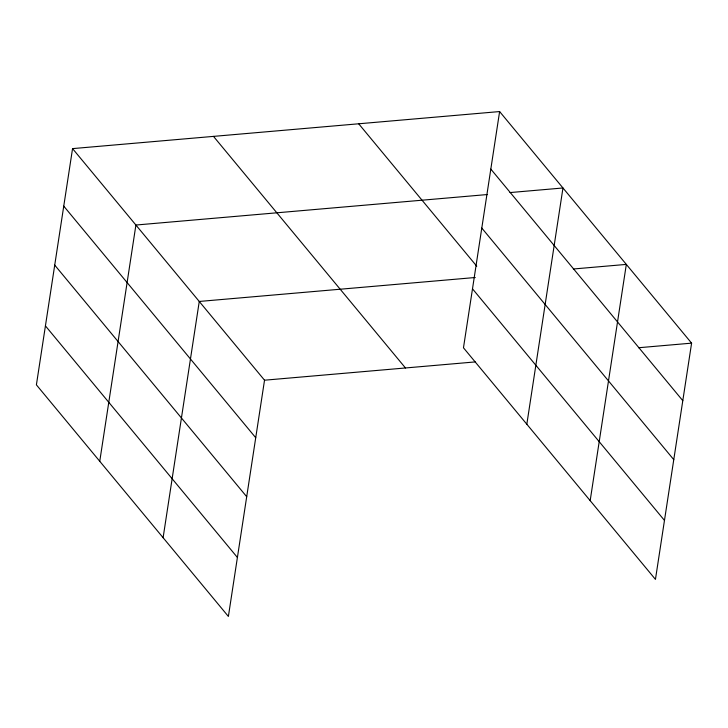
<?xml version="1.0" encoding="UTF-8"?>
<svg xmlns="http://www.w3.org/2000/svg" width="728" height="728" viewBox="0 0 728 728"><rect width="100%" height="100%" fill="white"/><g stroke="black" fill="none" stroke-linecap="round" stroke-linejoin="round"><path stroke-width="1.09" d="M72.554 148.612L36.4 384.857L228.383 616.443L264.528 380.198L72.554 148.612L499.617 111.557L691.6 343.143L655.446 579.388L463.472 347.802L499.617 111.557M99.754 461.279L135.909 225.034L487.432 194.531M163.108 537.71L199.263 301.456L475.266 277.505M526.826 424.224L562.971 187.979L509.982 192.574M590.171 500.655L626.326 264.401L573.336 268.996M264.528 380.198L475.248 361.916M638.611 347.738L691.6 343.143M490.818 169.087L682.8 400.673M481.79 228.064L673.773 459.65M358.686 123.778L476.758 266.211M472.49 288.825L664.473 520.411M213.486 136.382L405.469 367.968M63.745 206.133L255.728 437.728M54.727 265.119L246.701 496.705M45.427 325.88L237.401 557.466"/></g></svg>
